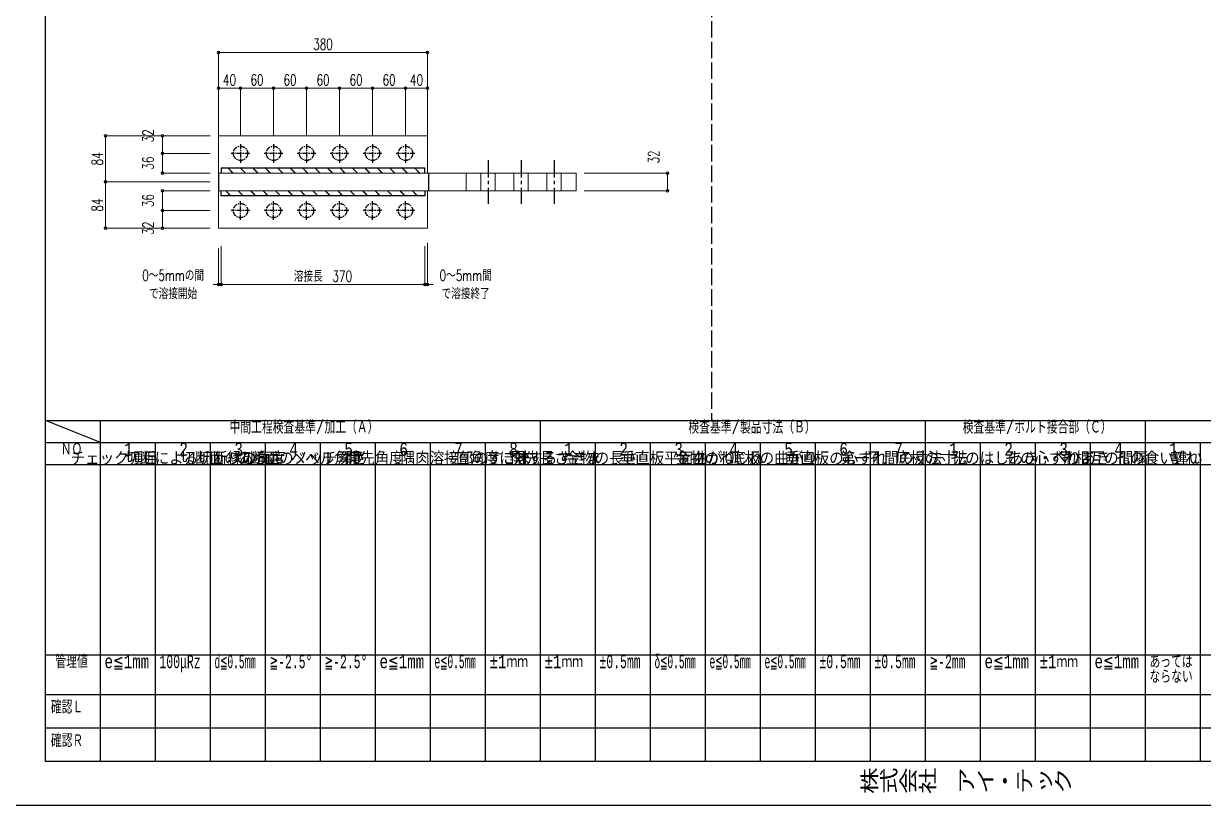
# Model space of a CAD drawing. Header units: millimetres. Extents: x -4568 to 36914, y -114 to 17788.
# Drawn here: x 11232 to 13377, y 10660 to 12082 of the extents above; entities that cross this region are included whole.
import ezdxf
from ezdxf.enums import TextEntityAlignment as Align

# ---------------------------------------------------------------- set-up
doc = ezdxf.new("R2010")
doc.units = ezdxf.units.MM
doc.header["$LTSCALE"] = 5
for name, pattern in [('ACAD_ISO03W100', [30, 12, -18]), ('CENTER1', [10, 6.25, -1.25, 1.25, -1.25]), ('DASHED', [7.5, 6, -1.5]), ('JIS_08_50', [53, 50, -1.125, 0.75, -1.125])]:
    doc.linetypes.add(name, pattern=pattern)
doc.layers.get('0').update_dxf_attribs({"color": 255})
doc.layers.get('DEFPOINTS').update_dxf_attribs({"color": 255})
for name, color, linetype in [('CENTER', 2, 'JIS_08_50'), ('LAYER6', 7, 'Continuous'), ('寸法', 4, 'Continuous'), ('文字', 7, 'Continuous'), ('溶接', 241, 'Continuous'), ('補助線', 7, 'ACAD_ISO03W100'), ('金物', 142, 'Continuous')]:
    doc.layers.add(name, color=color, linetype=linetype)
doc.styles.add('DLSTANDARD1', font='monotxt.shx', dxfattribs={"width": 0.6, "bigfont": 'extfont'})
doc.styles.add('KANJI', font='simplex.shx', dxfattribs={"width": 0.7, "bigfont": 'extfont2.shx'})
doc.styles.get("Standard").update_dxf_attribs({"font": 'simplex.shx', "width": 0.7, "height": 2.5, "bigfont": '@extfont2.shx'})
doc.styles.add('TATEGAKI', font='txt', dxfattribs={"bigfont": 'bigfont.shx'})
doc.dimstyles.new('一般寸法-小さめ', dxfattribs={"dimscale": 10, "dimtxt": 2, "dimasz": 0.5, "dimexe": 0.125, "dimexo": 1.5, "dimgap": 0.5, "dimtad": 1, "dimtxsty": 'KANJI', "dimblk": 'ORIGIN', "dimcen": 0, "dimclrd": 256, "dimclre": 256, "dimclrt": 256, "dimadec": 0, "dimazin": 0, "dimtfac": 1, "dimtmove": 2, "dimatfit": 2, "dimfxl": 0, "dimtolj": 2, "dimlwd": 5, "dimlwe": 5, "dimarcsym": 0})
pattern_1 = [(135, (9681.385, 8717.964), (-11.31371, -11.31371), []), (135, (9681.385, 8718.284), (-11.31371, -11.31371), [])]

# ---------------------------------------------------------------- blocks, each defined once
blk = doc.blocks.new('_Origin')
at = {"color": 0, "linetype": 'ByBlock', "lineweight": -2}
blk.add_line((0, 0), (-1, 0), dxfattribs=at)
blk.add_circle((0, 0), 0.5, dxfattribs=at)
blk = doc.blocks.new('*D1225')
at = {"layer": 'DEFPOINTS', "color": 0, "transparency": 16777216}
for p in [(12236.4, 11810), (12402.5, 11810), (12236.4, 11778)]:
    blk.add_point(p, dxfattribs=at)
at = {"layer": '寸法', "lineweight": 5, "transparency": 16777216}
for p, q in [((12251.4, 11810), (12403.8, 11810)), ((12402.5, 11783), (12402.5, 11805)), ((12251.4, 11778), (12403.8, 11778))]:
    blk.add_line(p, q, dxfattribs=at)
at = {"layer": '寸法', "lineweight": 5, "transparency": 16777216, "xscale": 5, "yscale": 5, "zscale": 5}
for p, rotation in [((12402.5, 11810), 90), ((12402.5, 11778), 270)]:
    blk.add_blockref('_Origin', p, dxfattribs=dict(at, rotation=rotation))
at = {"layer": '寸法', "transparency": 16777216, "insert": (12377.5, 11839.4), "char_height": 20, "attachment_point": 5, "rotation": 90, "style": 'KANJI'}
blk.add_mtext('\\A2;32', dxfattribs=at)
blk = doc.blocks.new('*D1220')
at = {"layer": 'DEFPOINTS', "color": 0, "transparency": 16777216}
for p in [(11484.6, 11878), (11586.4, 11878), (11586.4, 11846)]:
    blk.add_point(p, dxfattribs=at)
at = {"layer": '寸法', "lineweight": 5, "transparency": 16777216}
for p, q in [((11571.4, 11878), (11483.3, 11878)), ((11484.6, 11851), (11484.6, 11873)), ((11571.4, 11846), (11483.3, 11846))]:
    blk.add_line(p, q, dxfattribs=at)
at = {"layer": '寸法', "lineweight": 5, "transparency": 16777216, "xscale": 5, "yscale": 5, "zscale": 5}
for p, rotation in [((11484.6, 11878), 90), ((11484.6, 11846), 270)]:
    blk.add_blockref('_Origin', p, dxfattribs=dict(at, rotation=rotation))
at = {"layer": '寸法', "transparency": 16777216, "insert": (11458.3, 11878), "char_height": 20, "attachment_point": 5, "rotation": 90, "style": 'KANJI'}
blk.add_mtext('\\A2;32', dxfattribs=at)
blk = doc.blocks.new('*D1221')
at = {"layer": 'DEFPOINTS', "color": 0, "transparency": 16777216}
for p in [(11586.4, 11846), (11484.6, 11810), (11586.4, 11810)]:
    blk.add_point(p, dxfattribs=at)
at = {"layer": '寸法', "lineweight": 5, "transparency": 16777216}
for p, q in [((11571.4, 11846), (11483.3, 11846)), ((11484.6, 11841), (11484.6, 11815)), ((11571.4, 11810), (11483.3, 11810))]:
    blk.add_line(p, q, dxfattribs=at)
at = {"layer": '寸法', "lineweight": 5, "transparency": 16777216, "xscale": 5, "yscale": 5, "zscale": 5}
for p, rotation in [((11484.6, 11846), 90), ((11484.6, 11810), 270)]:
    blk.add_blockref('_Origin', p, dxfattribs=dict(at, rotation=rotation))
at = {"layer": '寸法', "transparency": 16777216, "insert": (11458.3, 11828), "char_height": 20, "attachment_point": 5, "rotation": 90, "style": 'KANJI'}
blk.add_mtext('\\A2;36', dxfattribs=at)
blk = doc.blocks.new('*D1222')
at = {"layer": 'DEFPOINTS', "color": 0, "transparency": 16777216}
for p in [(11586.4, 11742), (11484.6, 11710), (11586.4, 11710)]:
    blk.add_point(p, dxfattribs=at)
at = {"layer": '寸法', "lineweight": 5, "transparency": 16777216}
for p, q in [((11571.4, 11742), (11483.3, 11742)), ((11484.6, 11737), (11484.6, 11715)), ((11571.4, 11710), (11483.3, 11710))]:
    blk.add_line(p, q, dxfattribs=at)
at = {"layer": '寸法', "lineweight": 5, "transparency": 16777216, "xscale": 5, "yscale": 5, "zscale": 5}
for p, rotation in [((11484.6, 11742), 90), ((11484.6, 11710), 270)]:
    blk.add_blockref('_Origin', p, dxfattribs=dict(at, rotation=rotation))
at = {"layer": '寸法', "transparency": 16777216, "insert": (11458.3, 11710), "char_height": 20, "attachment_point": 5, "rotation": 90, "style": 'KANJI'}
blk.add_mtext('\\A2;32', dxfattribs=at)
blk = doc.blocks.new('*D1223')
at = {"layer": 'DEFPOINTS', "color": 0, "transparency": 16777216}
for p in [(11484.6, 11778), (11586.4, 11778), (11586.4, 11742)]:
    blk.add_point(p, dxfattribs=at)
at = {"layer": '寸法', "lineweight": 5, "transparency": 16777216}
for p, q in [((11571.4, 11778), (11483.3, 11778)), ((11484.6, 11747), (11484.6, 11773)), ((11571.4, 11742), (11483.3, 11742))]:
    blk.add_line(p, q, dxfattribs=at)
at = {"layer": '寸法', "lineweight": 5, "transparency": 16777216, "xscale": 5, "yscale": 5, "zscale": 5}
for p, rotation in [((11484.6, 11778), 90), ((11484.6, 11742), 270)]:
    blk.add_blockref('_Origin', p, dxfattribs=dict(at, rotation=rotation))
at = {"layer": '寸法', "transparency": 16777216, "insert": (11458.3, 11760), "char_height": 20, "attachment_point": 5, "rotation": 90, "style": 'KANJI'}
blk.add_mtext('\\A2;36', dxfattribs=at)
blk = doc.blocks.new('*D1226')
at = {"layer": 'DEFPOINTS', "color": 0, "ltscale": 2, "transparency": 16777216}
for p in [(11586.4, 11878), (11381, 11794), (11586.4, 11794)]:
    blk.add_point(p, dxfattribs=at)
at = {"layer": '寸法', "lineweight": 5, "ltscale": 2, "transparency": 16777216}
for p, q in [((11571.4, 11878), (11379.7, 11878)), ((11381, 11873), (11381, 11799)), ((11571.4, 11794), (11379.7, 11794))]:
    blk.add_line(p, q, dxfattribs=at)
at = {"layer": '寸法', "lineweight": 5, "ltscale": 2, "transparency": 16777216, "xscale": 5, "yscale": 5, "zscale": 5}
for p, rotation in [((11381, 11878), 90), ((11381, 11794), 270)]:
    blk.add_blockref('_Origin', p, dxfattribs=dict(at, rotation=rotation))
at = {"layer": '寸法', "ltscale": 2, "transparency": 16777216, "insert": (11366, 11836), "char_height": 20, "attachment_point": 5, "rotation": 90, "style": 'KANJI'}
blk.add_mtext('\\A2;84', dxfattribs=at)
blk = doc.blocks.new('*D1224')
at = {"layer": 'DEFPOINTS', "color": 0, "ltscale": 2, "transparency": 16777216}
for p in [(11586.4, 11794), (11381, 11710), (11586.4, 11710)]:
    blk.add_point(p, dxfattribs=at)
at = {"layer": '寸法', "lineweight": 5, "ltscale": 2, "transparency": 16777216}
for p, q in [((11571.4, 11794), (11379.7, 11794)), ((11381, 11789), (11381, 11715)), ((11571.4, 11710), (11379.7, 11710))]:
    blk.add_line(p, q, dxfattribs=at)
at = {"layer": '寸法', "lineweight": 5, "ltscale": 2, "transparency": 16777216, "xscale": 5, "yscale": 5, "zscale": 5}
for p, rotation in [((11381, 11794), 90), ((11381, 11710), 270)]:
    blk.add_blockref('_Origin', p, dxfattribs=dict(at, rotation=rotation))
at = {"layer": '寸法', "ltscale": 2, "transparency": 16777216, "insert": (11366, 11752), "char_height": 20, "attachment_point": 5, "rotation": 90, "style": 'KANJI'}
blk.add_mtext('\\A2;84', dxfattribs=at)
blk = doc.blocks.new('*D1227')
at = {"layer": 'DEFPOINTS', "color": 0, "linetype": 'Continuous', "transparency": 16777216}
for p in [(11586.4, 11688), (11591.4, 11688), (11591.4, 11607.5)]:
    blk.add_point(p, dxfattribs=at)
at = {"layer": '寸法', "linetype": 'Continuous', "lineweight": 5, "transparency": 16777216}
for p, q in [((11586.4, 11673), (11586.4, 11606.2)), ((11591.4, 11673), (11591.4, 11606.2)), ((11581.4, 11607.5), (11576.4, 11607.5)), ((11586.4, 11607.5), (11591.4, 11607.5)), ((11596.4, 11607.5), (11601.4, 11607.5))]:
    blk.add_line(p, q, dxfattribs=at)
at = {"layer": '寸法', "linetype": 'Continuous', "lineweight": 5, "transparency": 16777216, "xscale": 5, "yscale": 5, "zscale": 5}
blk.add_blockref('_Origin', (11586.4, 11607.5), dxfattribs=at)
at = {"layer": '寸法', "linetype": 'Continuous', "lineweight": 5, "transparency": 16777216, "xscale": 5, "yscale": 5, "zscale": 5, "rotation": 180}
blk.add_blockref('_Origin', (11591.4, 11607.5), dxfattribs=at)
at = {"layer": '寸法', "linetype": 'Continuous', "transparency": 16777216, "insert": (11503.8, 11607.5), "char_height": 20, "attachment_point": 5, "style": 'KANJI'}
blk.add_mtext('\\A2;0～5mmの間\\Pで溶接開始', dxfattribs=at)
blk = doc.blocks.new('*D1228')
at = {"layer": 'DEFPOINTS', "color": 0, "linetype": 'Continuous', "transparency": 16777216}
for p in [(11591.4, 11692), (11961.4, 11692), (11961.4, 11607.5)]:
    blk.add_point(p, dxfattribs=at)
at = {"layer": '寸法', "linetype": 'Continuous', "lineweight": 5, "transparency": 16777216}
for p, q in [((11591.4, 11677), (11591.4, 11606.2)), ((11961.4, 11677), (11961.4, 11606.2)), ((11596.4, 11607.5), (11956.4, 11607.5))]:
    blk.add_line(p, q, dxfattribs=at)
at = {"layer": '寸法', "linetype": 'Continuous', "lineweight": 5, "transparency": 16777216, "xscale": 5, "yscale": 5, "zscale": 5, "rotation": 180}
blk.add_blockref('_Origin', (11591.4, 11607.5), dxfattribs=at)
at = {"layer": '寸法', "linetype": 'Continuous', "lineweight": 5, "transparency": 16777216, "xscale": 5, "yscale": 5, "zscale": 5}
blk.add_blockref('_Origin', (11961.4, 11607.5), dxfattribs=at)
at = {"layer": '寸法', "linetype": 'Continuous', "transparency": 16777216, "insert": (11776.4, 11622.5), "char_height": 20, "attachment_point": 5, "style": 'KANJI'}
blk.add_mtext('\\A2;溶接長\u3000370', dxfattribs=at)
blk = doc.blocks.new('*D1229')
at = {"layer": 'DEFPOINTS', "color": 0, "linetype": 'Continuous', "transparency": 16777216}
for p in [(11961.4, 11692), (11966.4, 11698), (11966.4, 11607.5)]:
    blk.add_point(p, dxfattribs=at)
at = {"layer": '寸法', "linetype": 'Continuous', "lineweight": 5, "transparency": 16777216}
for p, q in [((11961.4, 11677), (11961.4, 11606.2)), ((11966.4, 11683), (11966.4, 11606.2)), ((11956.4, 11607.5), (11951.4, 11607.5)), ((11961.4, 11607.5), (11966.4, 11607.5)), ((11971.4, 11607.5), (11976.4, 11607.5))]:
    blk.add_line(p, q, dxfattribs=at)
at = {"layer": '寸法', "linetype": 'Continuous', "lineweight": 5, "transparency": 16777216, "xscale": 5, "yscale": 5, "zscale": 5}
blk.add_blockref('_Origin', (11961.4, 11607.5), dxfattribs=at)
at = {"layer": '寸法', "linetype": 'Continuous', "lineweight": 5, "transparency": 16777216, "xscale": 5, "yscale": 5, "zscale": 5, "rotation": 180}
blk.add_blockref('_Origin', (11966.4, 11607.5), dxfattribs=at)
at = {"layer": '寸法', "linetype": 'Continuous', "transparency": 16777216, "insert": (12035.7, 11607.5), "char_height": 20, "attachment_point": 5, "style": 'KANJI'}
blk.add_mtext('\\A2;0～5mm間\\Pで溶接終了', dxfattribs=at)
blk = doc.blocks.new('*D1230')
at = {"layer": 'DEFPOINTS', "color": 0, "linetype": 'Continuous', "transparency": 16777216}
for p in [(11626.4, 11964.4), (11586.4, 11864), (11626.4, 11864)]:
    blk.add_point(p, dxfattribs=at)
at = {"layer": '寸法', "linetype": 'Continuous', "lineweight": 5, "transparency": 16777216}
for p, q in [((11586.4, 11879), (11586.4, 11965.7)), ((11591.4, 11964.4), (11621.4, 11964.4)), ((11626.4, 11879), (11626.4, 11965.7))]:
    blk.add_line(p, q, dxfattribs=at)
at = {"layer": '寸法', "linetype": 'Continuous', "lineweight": 5, "transparency": 16777216, "xscale": 5, "yscale": 5, "zscale": 5, "rotation": 180}
blk.add_blockref('_Origin', (11586.4, 11964.4), dxfattribs=at)
at = {"layer": '寸法', "linetype": 'Continuous', "lineweight": 5, "transparency": 16777216, "xscale": 5, "yscale": 5, "zscale": 5}
blk.add_blockref('_Origin', (11626.4, 11964.4), dxfattribs=at)
at = {"layer": '寸法', "linetype": 'Continuous', "transparency": 16777216, "insert": (11606.4, 11979.4), "char_height": 20, "attachment_point": 5, "style": 'KANJI'}
blk.add_mtext('\\A2;40', dxfattribs=at)
blk = doc.blocks.new('*D1231')
at = {"layer": 'DEFPOINTS', "color": 0, "linetype": 'Continuous', "transparency": 16777216}
for p in [(11686.4, 11964.4), (11626.4, 11864), (11686.4, 11864)]:
    blk.add_point(p, dxfattribs=at)
at = {"layer": '寸法', "linetype": 'Continuous', "lineweight": 5, "transparency": 16777216}
for p, q in [((11626.4, 11879), (11626.4, 11965.7)), ((11631.4, 11964.4), (11681.4, 11964.4)), ((11686.4, 11879), (11686.4, 11965.7))]:
    blk.add_line(p, q, dxfattribs=at)
at = {"layer": '寸法', "linetype": 'Continuous', "lineweight": 5, "transparency": 16777216, "xscale": 5, "yscale": 5, "zscale": 5, "rotation": 180}
blk.add_blockref('_Origin', (11626.4, 11964.4), dxfattribs=at)
at = {"layer": '寸法', "linetype": 'Continuous', "lineweight": 5, "transparency": 16777216, "xscale": 5, "yscale": 5, "zscale": 5}
blk.add_blockref('_Origin', (11686.4, 11964.4), dxfattribs=at)
at = {"layer": '寸法', "linetype": 'Continuous', "transparency": 16777216, "insert": (11656.4, 11979.4), "char_height": 20, "attachment_point": 5, "style": 'KANJI'}
blk.add_mtext('\\A2;60', dxfattribs=at)
blk = doc.blocks.new('*D1232')
at = {"layer": 'DEFPOINTS', "color": 0, "linetype": 'Continuous', "transparency": 16777216}
for p in [(11746.4, 11964.4), (11686.4, 11864), (11746.4, 11864)]:
    blk.add_point(p, dxfattribs=at)
at = {"layer": '寸法', "linetype": 'Continuous', "lineweight": 5, "transparency": 16777216}
for p, q in [((11686.4, 11879), (11686.4, 11965.7)), ((11691.4, 11964.4), (11741.4, 11964.4)), ((11746.4, 11879), (11746.4, 11965.7))]:
    blk.add_line(p, q, dxfattribs=at)
at = {"layer": '寸法', "linetype": 'Continuous', "lineweight": 5, "transparency": 16777216, "xscale": 5, "yscale": 5, "zscale": 5, "rotation": 180}
blk.add_blockref('_Origin', (11686.4, 11964.4), dxfattribs=at)
at = {"layer": '寸法', "linetype": 'Continuous', "lineweight": 5, "transparency": 16777216, "xscale": 5, "yscale": 5, "zscale": 5}
blk.add_blockref('_Origin', (11746.4, 11964.4), dxfattribs=at)
at = {"layer": '寸法', "linetype": 'Continuous', "transparency": 16777216, "insert": (11716.4, 11979.4), "char_height": 20, "attachment_point": 5, "style": 'KANJI'}
blk.add_mtext('\\A2;60', dxfattribs=at)
blk = doc.blocks.new('*D1233')
at = {"layer": 'DEFPOINTS', "color": 0, "linetype": 'Continuous', "transparency": 16777216}
for p in [(11806.4, 11964.4), (11746.4, 11864), (11806.4, 11864)]:
    blk.add_point(p, dxfattribs=at)
at = {"layer": '寸法', "linetype": 'Continuous', "lineweight": 5, "transparency": 16777216}
for p, q in [((11746.4, 11879), (11746.4, 11965.7)), ((11751.4, 11964.4), (11801.4, 11964.4)), ((11806.4, 11879), (11806.4, 11965.7))]:
    blk.add_line(p, q, dxfattribs=at)
at = {"layer": '寸法', "linetype": 'Continuous', "lineweight": 5, "transparency": 16777216, "xscale": 5, "yscale": 5, "zscale": 5, "rotation": 180}
blk.add_blockref('_Origin', (11746.4, 11964.4), dxfattribs=at)
at = {"layer": '寸法', "linetype": 'Continuous', "lineweight": 5, "transparency": 16777216, "xscale": 5, "yscale": 5, "zscale": 5}
blk.add_blockref('_Origin', (11806.4, 11964.4), dxfattribs=at)
at = {"layer": '寸法', "linetype": 'Continuous', "transparency": 16777216, "insert": (11776.4, 11979.4), "char_height": 20, "attachment_point": 5, "style": 'KANJI'}
blk.add_mtext('\\A2;60', dxfattribs=at)
blk = doc.blocks.new('*D1234')
at = {"layer": 'DEFPOINTS', "color": 0, "linetype": 'Continuous', "transparency": 16777216}
for p in [(11866.4, 11964.4), (11806.4, 11864), (11866.4, 11864)]:
    blk.add_point(p, dxfattribs=at)
at = {"layer": '寸法', "linetype": 'Continuous', "lineweight": 5, "transparency": 16777216}
for p, q in [((11806.4, 11879), (11806.4, 11965.7)), ((11811.4, 11964.4), (11861.4, 11964.4)), ((11866.4, 11879), (11866.4, 11965.7))]:
    blk.add_line(p, q, dxfattribs=at)
at = {"layer": '寸法', "linetype": 'Continuous', "lineweight": 5, "transparency": 16777216, "xscale": 5, "yscale": 5, "zscale": 5, "rotation": 180}
blk.add_blockref('_Origin', (11806.4, 11964.4), dxfattribs=at)
at = {"layer": '寸法', "linetype": 'Continuous', "lineweight": 5, "transparency": 16777216, "xscale": 5, "yscale": 5, "zscale": 5}
blk.add_blockref('_Origin', (11866.4, 11964.4), dxfattribs=at)
at = {"layer": '寸法', "linetype": 'Continuous', "transparency": 16777216, "insert": (11836.4, 11979.4), "char_height": 20, "attachment_point": 5, "style": 'KANJI'}
blk.add_mtext('\\A2;60', dxfattribs=at)
blk = doc.blocks.new('*D1235')
at = {"layer": 'DEFPOINTS', "color": 0, "linetype": 'Continuous', "transparency": 16777216}
for p in [(11926.4, 11964.4), (11866.4, 11864), (11926.4, 11864)]:
    blk.add_point(p, dxfattribs=at)
at = {"layer": '寸法', "linetype": 'Continuous', "lineweight": 5, "transparency": 16777216}
for p, q in [((11866.4, 11879), (11866.4, 11965.7)), ((11871.4, 11964.4), (11921.4, 11964.4)), ((11926.4, 11879), (11926.4, 11965.7))]:
    blk.add_line(p, q, dxfattribs=at)
at = {"layer": '寸法', "linetype": 'Continuous', "lineweight": 5, "transparency": 16777216, "xscale": 5, "yscale": 5, "zscale": 5, "rotation": 180}
blk.add_blockref('_Origin', (11866.4, 11964.4), dxfattribs=at)
at = {"layer": '寸法', "linetype": 'Continuous', "lineweight": 5, "transparency": 16777216, "xscale": 5, "yscale": 5, "zscale": 5}
blk.add_blockref('_Origin', (11926.4, 11964.4), dxfattribs=at)
at = {"layer": '寸法', "linetype": 'Continuous', "transparency": 16777216, "insert": (11896.4, 11979.4), "char_height": 20, "attachment_point": 5, "style": 'KANJI'}
blk.add_mtext('\\A2;60', dxfattribs=at)
blk = doc.blocks.new('*D1236')
at = {"layer": 'DEFPOINTS', "color": 0, "linetype": 'Continuous', "transparency": 16777216}
for p in [(11966.4, 11964.4), (11926.4, 11864), (11966.4, 11864)]:
    blk.add_point(p, dxfattribs=at)
at = {"layer": '寸法', "linetype": 'Continuous', "lineweight": 5, "transparency": 16777216}
for p, q in [((11926.4, 11879), (11926.4, 11965.7)), ((11931.4, 11964.4), (11961.4, 11964.4)), ((11966.4, 11879), (11966.4, 11965.7))]:
    blk.add_line(p, q, dxfattribs=at)
at = {"layer": '寸法', "linetype": 'Continuous', "lineweight": 5, "transparency": 16777216, "xscale": 5, "yscale": 5, "zscale": 5, "rotation": 180}
blk.add_blockref('_Origin', (11926.4, 11964.4), dxfattribs=at)
at = {"layer": '寸法', "linetype": 'Continuous', "lineweight": 5, "transparency": 16777216, "xscale": 5, "yscale": 5, "zscale": 5}
blk.add_blockref('_Origin', (11966.4, 11964.4), dxfattribs=at)
at = {"layer": '寸法', "linetype": 'Continuous', "transparency": 16777216, "insert": (11946.4, 11979.4), "char_height": 20, "attachment_point": 5, "style": 'KANJI'}
blk.add_mtext('\\A2;40', dxfattribs=at)
blk = doc.blocks.new('*D1237')
at = {"layer": 'DEFPOINTS', "color": 0, "linetype": 'Continuous', "transparency": 16777216}
for p in [(11966.4, 12029.3), (11586.4, 11864), (11966.4, 11864)]:
    blk.add_point(p, dxfattribs=at)
at = {"layer": '寸法', "linetype": 'Continuous', "lineweight": 5, "transparency": 16777216}
for p, q in [((11586.4, 11879), (11586.4, 12030.6)), ((11591.4, 12029.3), (11961.4, 12029.3)), ((11966.4, 11879), (11966.4, 12030.6))]:
    blk.add_line(p, q, dxfattribs=at)
at = {"layer": '寸法', "linetype": 'Continuous', "lineweight": 5, "transparency": 16777216, "xscale": 5, "yscale": 5, "zscale": 5, "rotation": 180}
blk.add_blockref('_Origin', (11586.4, 12029.3), dxfattribs=at)
at = {"layer": '寸法', "linetype": 'Continuous', "lineweight": 5, "transparency": 16777216, "xscale": 5, "yscale": 5, "zscale": 5}
blk.add_blockref('_Origin', (11966.4, 12029.3), dxfattribs=at)
at = {"layer": '寸法', "linetype": 'Continuous', "transparency": 16777216, "insert": (11776.4, 12044.3), "char_height": 20, "attachment_point": 5, "style": 'KANJI'}
blk.add_mtext('\\A2;380', dxfattribs=at)

msp = doc.modelspace()

# ---------------------------------------------------------------- hatches: boundary and pattern name
at = {"layer": '溶接', "ltscale": 6}
h = msp.add_hatch(dxfattribs=at)
h.set_pattern_fill('JIS_LC_20', color=256, scale=0.8, angle=90)
h.set_pattern_definition(pattern_1)
h.paths.add_polyline_path([(11769.385, 11809.964), (11591.385, 11809.964), (11591.385, 11818.964), (11769.385, 11818.964)])
h.paths.add_polyline_path([(11952.385, 11809.964), (11769.385, 11809.964), (11769.385, 11818.964), (11952.385, 11818.964)])
h.paths.add_polyline_path([(11961.385, 11809.964), (11952.385, 11809.964), (11952.385, 11818.964), (11961.385, 11818.964)])
h = msp.add_hatch(dxfattribs=at)
h.set_pattern_fill('JIS_LC_20', color=256, scale=0.8, angle=90)
h.set_pattern_definition(pattern_1)
h.paths.add_polyline_path([(11769.385, 11777.964), (11591.385, 11777.964), (11591.385, 11768.964), (11769.385, 11768.964)])
h.paths.add_polyline_path([(11952.385, 11777.964), (11769.385, 11777.964), (11769.385, 11768.964), (11952.385, 11768.964)])
h.paths.add_polyline_path([(11961.385, 11777.964), (11952.385, 11777.964), (11952.385, 11768.964), (11961.385, 11768.964)])

# ---------------------------------------------------------------- linework, layer by layer
at = {"linetype": 'DASHED', "lineweight": -3}
msp.add_line((12482.899, 12836.38), (12482.899, 11360.38), dxfattribs=at)
at = {"linetype": 'Continuous', "lineweight": -3}
for p, q in [((11272, 11360.38), (14476, 11360.38)), ((11272, 11320.38), (14476, 11320.38)), ((11272, 11280.38), (14172, 11280.38)), ((11272, 10934.089), (14172, 10934.089)), ((11272, 10862.315), (14172, 10862.315)), ((11272, 10801.348), (14172, 10801.348))]:
    msp.add_line(p, q, dxfattribs=at)
for points in [[(11192, 13036.38), (14556, 13036.38), (14556, 10660.38), (11192, 10660.38)], [(11272, 12956.38), (14476, 12956.38), (14476, 10740.38), (11272, 10740.38)]]:
    msp.add_lwpolyline(points, close=True, dxfattribs=at)
at = {"layer": 'CENTER', "color": 7, "linetype": 'CENTER1'}
for p, q in [((12076.385, 11833.514), (12076.385, 11754.415)), ((12136.385, 11833.514), (12136.385, 11754.415)), ((12196.385, 11833.514), (12196.385, 11754.415))]:
    msp.add_line(p, q, dxfattribs=at)
at = {"layer": '寸法', "linetype": 'CENTER1', "ltscale": 0.3}
for p, q in [((11626.385, 11862.964), (11626.385, 11828.964)), ((11686.385, 11862.964), (11686.385, 11828.964)), ((11746.385, 11862.964), (11746.385, 11828.964)), ((11806.385, 11862.964), (11806.385, 11828.964)), ((11866.385, 11862.964), (11866.385, 11828.964)), ((11926.385, 11862.964), (11926.385, 11828.964)), ((11643.385, 11845.964), (11609.385, 11845.964)), ((11703.385, 11845.964), (11669.385, 11845.964)), ((11763.385, 11845.964), (11729.385, 11845.964)), ((11823.385, 11845.964), (11789.385, 11845.964)), ((11883.385, 11845.964), (11849.385, 11845.964)), ((11943.385, 11845.964), (11909.385, 11845.964)), ((11626.385, 11724.964), (11626.385, 11758.964)), ((11686.385, 11724.964), (11686.385, 11758.964)), ((11746.385, 11724.964), (11746.385, 11758.964)), ((11806.385, 11724.964), (11806.385, 11758.964)), ((11866.385, 11724.964), (11866.385, 11758.964)), ((11926.385, 11724.964), (11926.385, 11758.964)), ((11643.385, 11741.964), (11609.385, 11741.964)), ((11703.385, 11741.964), (11669.385, 11741.964)), ((11763.385, 11741.964), (11729.385, 11741.964)), ((11823.385, 11741.964), (11789.385, 11741.964)), ((11883.385, 11741.964), (11849.385, 11741.964)), ((11943.385, 11741.964), (11909.385, 11741.964))]:
    msp.add_line(p, q, dxfattribs=at)
at = {"layer": '寸法', "linetype": 'Continuous'}
for p, q in [((11372, 11320.38), (11272, 11360.38)), ((11372, 10740.38), (11372, 11360.38)), ((12172, 10740.38), (12172, 11360.38)), ((12872, 10740.38), (12872, 11360.38)), ((13272, 10740.38), (13272, 11360.38)), ((11472, 10740.38), (11472, 11320.38)), ((11572, 10740.38), (11572, 11320.38)), ((11672, 10740.38), (11672, 11320.38)), ((11772, 10740.38), (11772, 11320.38)), ((11872, 10740.38), (11872, 11320.38)), ((11972, 10740.38), (11972, 11320.38)), ((12072, 10740.38), (12072, 11320.38)), ((12272, 10740.38), (12272, 11320.38)), ((12372, 10740.38), (12372, 11320.38)), ((12472, 10740.38), (12472, 11320.38)), ((12572, 10740.38), (12572, 11320.38)), ((12672, 10740.38), (12672, 11320.38)), ((12772, 10740.38), (12772, 11320.38)), ((12972, 10740.38), (12972, 11320.38)), ((13072, 10740.38), (13072, 11320.38)), ((13172, 10740.38), (13172, 11320.38)), ((13372, 10740.38), (13372, 11320.38))]:
    msp.add_line(p, q, dxfattribs=at)
at = {"layer": '寸法', "linetype": 'CENTER1', "ltscale": 0.3}
for centre in [(11626.385, 11845.964), (11686.385, 11845.964), (11746.385, 11845.964), (11806.385, 11845.964), (11866.385, 11845.964), (11926.385, 11845.964), (11626.385, 11741.964), (11686.385, 11741.964), (11746.385, 11741.964), (11806.385, 11741.964), (11866.385, 11741.964), (11926.385, 11741.964)]:
    msp.add_circle(centre, 13, dxfattribs=at)
at = {"layer": '溶接'}
for p, q in [((11961.385, 11818.964), (11591.385, 11818.964)), ((11961.385, 11809.964), (11961.385, 11818.964)), ((11961.385, 11777.964), (11961.385, 11768.964)), ((11961.385, 11768.964), (11591.385, 11768.964))]:
    msp.add_line(p, q, dxfattribs=at)
at = {"layer": '溶接', "linetype": 'Continuous'}
for p, q in [((11591.385, 11818.964), (11591.385, 11809.964)), ((11591.385, 11768.964), (11591.385, 11777.964))]:
    msp.add_line(p, q, dxfattribs=at)
at = {"layer": '補助線', "lineweight": 18}
for p, q in [((12063.385, 11777.964), (12063.385, 11809.964)), ((12089.385, 11777.964), (12089.385, 11809.964)), ((12123.385, 11777.964), (12123.385, 11809.964)), ((12149.385, 11777.964), (12149.385, 11809.964)), ((12183.385, 11777.964), (12183.385, 11809.964)), ((12209.385, 11777.964), (12209.385, 11809.964))]:
    msp.add_line(p, q, dxfattribs=at)
at = {"layer": '金物', "lineweight": 18}
for p, q in [((11586.385, 11809.964), (11586.385, 11877.964)), ((11586.385, 11877.964), (11966.385, 11877.964)), ((11966.385, 11877.964), (11966.385, 11809.964)), ((11586.385, 11809.964), (12236.385, 11809.964)), ((12036.385, 11777.964), (12036.385, 11809.964)), ((12236.385, 11777.964), (12236.385, 11809.964)), ((12236.385, 11777.964), (11586.385, 11777.964)), ((11586.385, 11777.964), (11586.385, 11709.964)), ((11966.385, 11709.964), (11966.385, 11777.964)), ((11586.385, 11709.964), (11966.385, 11709.964))]:
    msp.add_line(p, q, dxfattribs=at)
at = {"layer": '金物', "ltscale": 2}
for p, q in [((11586.385, 11809.964), (11586.385, 11777.964)), ((11968.385, 11809.964), (11968.385, 11777.964))]:
    msp.add_line(p, q, dxfattribs=at)

# ---------------------------------------------------------------- texts
at = {"layer": 'LAYER6', "color": 0, "linetype": 'Continuous', "lineweight": -3, "width": 0.8}
msp.add_text('株式会社\u3000アイ・テック', height=40, dxfattribs=at).set_placement((12752.093, 10683.134))
at = {"layer": '文字', "color": 0, "linetype": 'Continuous', "ltscale": 6, "style": 'DLSTANDARD1'}
for s, width, p in [('中間工程検査基準/加工（Ａ）', 0.74375, (11606.447, 11328.954)), ('検査基準/製品寸法（Ｂ）', 0.74375, (12440.562, 11328.954)), ('検査基準/ボルト接合部（Ｃ）', 0.74375, (12939.39, 11328.954)), ('ＮＯ', 0.74375, (11299.463, 11288.954)), ('1', 0.74375, (11415.207, 11288.954)), ('2', 0.74375, (11515.207, 11288.954)), ('3', 0.74375, (11615.207, 11288.954)), ('4', 0.74375, (11715.207, 11288.954)), ('5', 0.74375, (11815.207, 11288.954)), ('6', 0.74375, (11915.207, 11288.954)), ('7', 0.74375, (12015.207, 11288.954)), ('1', 0.74375, (12215.207, 11288.954)), ('2', 0.74375, (12315.207, 11288.954)), ('3', 0.74375, (12415.207, 11288.954)), ('4', 0.74375, (12515.207, 11288.954)), ('5', 0.74375, (12615.207, 11288.954)), ('6', 0.74375, (12715.207, 11288.954)), ('7', 0.74375, (12815.207, 11288.954)), ('1', 0.74375, (12915.207, 11288.954)), ('2', 0.74375, (13015.207, 11288.954)), ('3', 0.74375, (13115.207, 11288.954)), ('4', 0.74375, (13215.207, 11288.954)), ('1', 0.74375, (13315.207, 11288.954)), ('管理値', 0.74375, (11289.648, 10902.664)), ('e≦1mm', 0.74375, (11379.094, 10902.664)), ('100μRz', 0.6, (11479.094, 10902.664)), ('d≦0.5mm', 0.5, (11579.094, 10902.664)), ('≧-2.5°', 0.6, (11679.094, 10902.664)), ('≧-2.5°', 0.6, (11779.094, 10902.664)), ('e≦1mm', 0.74375, (11879.094, 10902.664)), ('e≦0.5mm', 0.5, (11979.094, 10902.664)), ('±1ｍｍ', 0.74375, (12179.094, 10902.664)), ('±0.5mm', 0.6, (12279.094, 10902.664)), ('δ≦0.5mm', 0.5, (12379.094, 10902.664)), ('e≦0.5mm', 0.5, (12479.094, 10902.664)), ('e≦0.5mm', 0.5, (12579.094, 10902.664)), ('±0.5mm', 0.6, (12679.094, 10902.664)), ('±0.5mm', 0.6, (12779.094, 10902.664)), ('≧-2mm', 0.6, (12879.094, 10902.664)), ('e≦1mm', 0.74375, (12979.094, 10902.664)), ('±1ｍｍ', 0.74375, (13079.094, 10902.664)), ('e≦1mm', 0.74375, (13179.094, 10902.664)), ('あっては', 0.74375, (13279.094, 10902.664)), ('ならない', 0.74375, (13279.094, 10875.46)), ('確認Ｌ', 0.74375, (11281.522, 10819.972)), ('確認Ｒ', 0.74375, (11281.522, 10759.004))]:
    msp.add_text(s, height=24, dxfattribs=dict(at, width=width)).set_placement(p, align=Align.BOTTOM_LEFT)
at = {"layer": '文字', "color": 0, "linetype": 'Continuous', "ltscale": 6, "style": 'TATEGAKI'}
for s, p in [('チェック項目', (11317.476, 11272.052)), ('切断による切断縁の角度', (11417.476, 11272.052)), ('切断面のあらさ', (11517.476, 11272.052)), ('切断面のノッチ深さ', (11617.476, 11272.052)), ('ベベル角度', (11717.476, 11272.052)), ('開先角度', (11817.476, 11272.052)), ('隅肉溶接部のすきま', (11917.476, 11272.052)), ('直角度に対するすきま', (12017.476, 11272.052)), ('金物の長さ', (12217.476, 11272.052)), ('垂直板平面曲がり', (12317.476, 11272.052)), ('金物のねじれ', (12417.476, 11272.052)), ('底板の曲がり', (12517.476, 11272.052)), ('垂直板の心ずれ', (12617.476, 11272.052)), ('第一孔間の寸法', (12717.476, 11272.052)), ('底板の寸法', (12817.476, 11272.052)), ('孔のはしあき・へりあき', (12917.476, 11272.052)), ('孔の心ずれ', (13017.476, 11272.052)), ('孔相互の間隔', (13117.476, 11272.052)), ('孔の食い違い', (13217.476, 11272.052)), ('割れ', (13317.476, 11272.052))]:
    msp.add_text(s, height=24, dxfattribs=at).set_placement(p, align=Align.BOTTOM_LEFT)
at = {"layer": '文字', "color": 1, "linetype": 'Continuous', "ltscale": 6, "style": 'DLSTANDARD1', "width": 0.74375}
for s, p in [('8', (12115.207, 11288.954)), ('±1ｍｍ', (12079.094, 10902.664))]:
    msp.add_text(s, height=24, dxfattribs=at).set_placement(p, align=Align.BOTTOM_LEFT)
at = {"layer": '文字', "color": 1, "linetype": 'Continuous', "ltscale": 6, "style": 'TATEGAKI'}
msp.add_text('開先長さ', height=24, dxfattribs=at).set_placement((12117.476, 11272.052), align=Align.BOTTOM_LEFT)

# ---------------------------------------------------------------- dimensions: what is measured, and where the dimension line sits
at = {"layer": '寸法', "linetype": 'Continuous'}
for base, p1, p2, picture, middle in [((11966.385, 12029.321), (11586.385, 11863.964), (11966.385, 11863.964), '*D1237', (11776.385, 12044.321)), ((11626.385, 11964.444), (11586.385, 11863.964), (11626.385, 11863.964), '*D1230', (11606.385, 11979.444)), ((11686.385, 11964.444), (11626.385, 11863.964), (11686.385, 11863.964), '*D1231', (11656.385, 11979.444)), ((11746.385, 11964.444), (11686.385, 11863.964), (11746.385, 11863.964), '*D1232', (11716.385, 11979.444)), ((11806.385, 11964.444), (11746.385, 11863.964), (11806.385, 11863.964), '*D1233', (11776.385, 11979.444)), ((11866.385, 11964.444), (11806.385, 11863.964), (11866.385, 11863.964), '*D1234', (11836.385, 11979.444)), ((11926.385, 11964.444), (11866.385, 11863.964), (11926.385, 11863.964), '*D1235', (11896.385, 11979.444)), ((11966.385, 11964.444), (11926.385, 11863.964), (11966.385, 11863.964), '*D1236', (11946.385, 11979.444))]:
    dim = msp.add_linear_dim(base=base, p1=p1, p2=p2, dimstyle='一般寸法-小さめ', dxfattribs=at)
    dim.commit()
    dim.dimension.update_dxf_attribs({"geometry": picture, "text_midpoint": middle})
at = {"layer": '寸法'}
for base, p1, p2, angle, picture, middle in [((11484.577, 11877.964), (11586.385, 11845.964), (11586.385, 11877.964), 90, '*D1220', (11458.327, 11877.964)), ((11484.577, 11809.964), (11586.385, 11845.964), (11586.385, 11809.964), 90, '*D1221', (11458.327, 11827.964)), ((12402.505, 11809.964), (12236.385, 11777.964), (12236.385, 11809.964), 270, '*D1225', (12377.505, 11839.42)), ((11484.577, 11777.964), (11586.385, 11741.964), (11586.385, 11777.964), 270, '*D1223', (11458.327, 11759.964)), ((11484.577, 11709.964), (11586.385, 11741.964), (11586.385, 11709.964), 270, '*D1222', (11458.327, 11709.964))]:
    dim = msp.add_linear_dim(base=base, p1=p1, p2=p2, angle=angle, dimstyle='一般寸法-小さめ', dxfattribs=at)
    dim.commit()
    dim.dimension.update_dxf_attribs({"geometry": picture, "text_midpoint": middle, "dimtype": 160})
at = {"layer": '寸法', "ltscale": 2}
for base, p1, p2, picture, middle in [((11380.957, 11793.964), (11586.385, 11877.964), (11586.385, 11793.964), '*D1226', (11365.957, 11835.964)), ((11380.957, 11709.964), (11586.385, 11793.964), (11586.385, 11709.964), '*D1224', (11365.957, 11751.964))]:
    dim = msp.add_linear_dim(base=base, p1=p1, p2=p2, angle=90, dimstyle='一般寸法-小さめ', dxfattribs=at)
    dim.commit()
    dim.dimension.update_dxf_attribs({"geometry": picture, "text_midpoint": middle})
at = {"layer": '寸法', "linetype": 'Continuous'}
dim = msp.add_linear_dim(base=(11961.385, 11607.485), p1=(11591.385, 11691.964), p2=(11961.385, 11691.964), text='溶接長\u3000<>', dimstyle='一般寸法-小さめ', dxfattribs=at)
dim.commit()
dim.dimension.update_dxf_attribs({"geometry": '*D1228', "text_midpoint": (11776.385, 11622.485)})
for base, p1, p2, text, picture, middle in [((11966.385, 11607.485), (11961.385, 11691.964), (11966.385, 11697.964), '0～<>mm間\\Pで溶接終了', '*D1229', (12035.728, 11607.485)), ((11591.385, 11607.485), (11586.385, 11687.964), (11591.385, 11687.964), '0～<>mmの間\\Pで溶接開始', '*D1227', (11503.8, 11607.485))]:
    dim = msp.add_linear_dim(base=base, p1=p1, p2=p2, text=text, dimstyle='一般寸法-小さめ', dxfattribs=at)
    dim.commit()
    dim.dimension.update_dxf_attribs({"geometry": picture, "text_midpoint": middle, "dimtype": 160})

doc.saveas('drawing.dxf')
